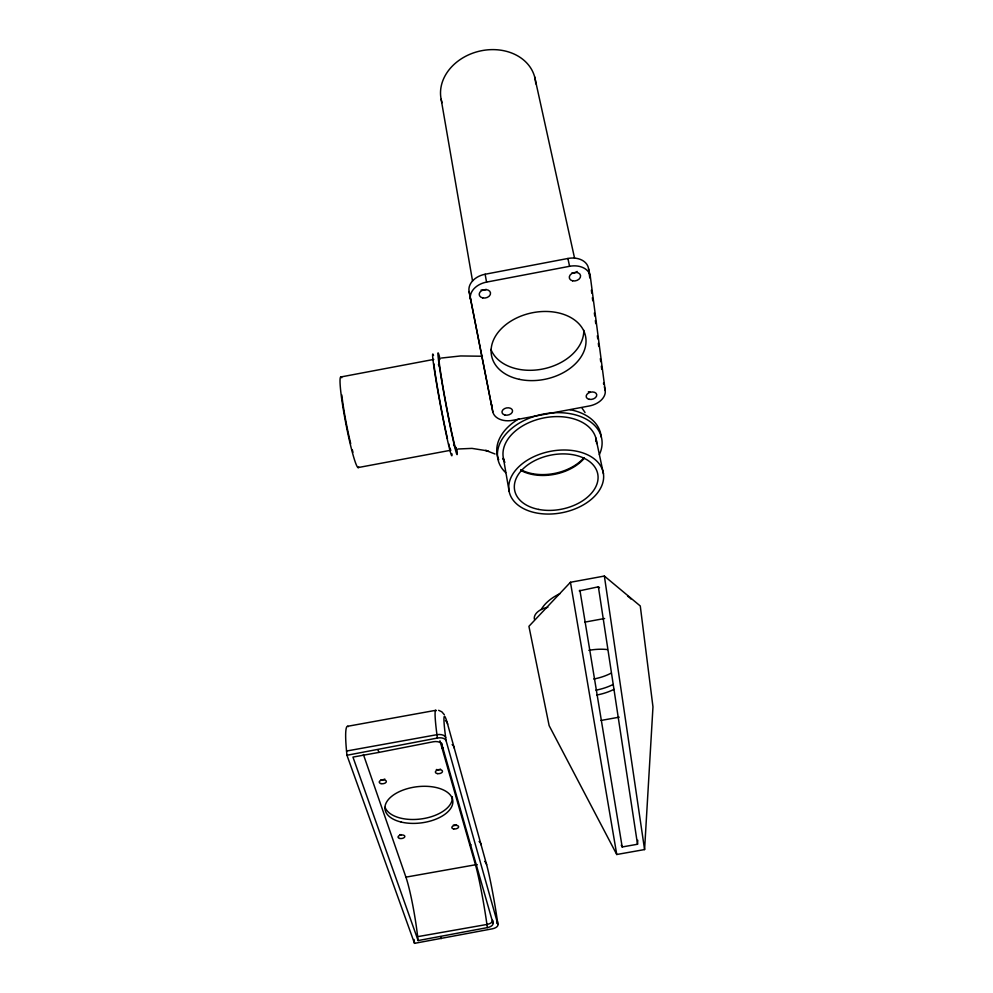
<?xml version="1.0" encoding="UTF-8"?>
<svg xmlns="http://www.w3.org/2000/svg" width="993" height="993" viewBox="0 0 993 993"><rect width="100%" height="100%" fill="white"/><g stroke="black" fill="none" stroke-linecap="round" stroke-linejoin="round"><path stroke-width="1.49" d="M596.21 439.39L596.123 441.413M621.233 845.142L622.189 846.967L637.518 844.249L637.754 840.252M644.581 849.561L652.972 706.892L640.274 605.978L604.365 576.052L570.454 582.27L528.921 626.322L549.129 725.622L616.752 854.501L644.581 849.561L604.365 576.052M579.229 590.885L598.382 586.813L599.524 587.719M346.954 755.263L437.379 738.047A7.671 4.282 -8.8 0 1 446.093 740.728L497.915 924.495A6.628 3.202 -9.3 0 1 492.292 928.827L414.515 943.35L346.954 755.263L346.545 751.031A55.161 6.231 80.1 0 1 348.32 726.615M378.892 752.409L433.159 741.796A7.659 4.27 -8.7 0 1 441.873 744.465L492.987 923.267A6.641 3.215 -9.2 0 1 487.377 927.611L418.115 940.57L352.949 757.088L378.892 752.409L377.973 749.665M485.143 274.242L567.897 258.478A19.066 13.914 -13.9 0 1 588.576 268.83L590.339 276.625L605.221 390.646A17.924 12.214 -12.9 0 1 589.308 405.976L512.562 420.349A17.837 12.201 -10.6 0 1 492.801 411.735L469.106 291.557A18.966 13.902 -10.9 0 1 485.143 274.242L486.545 282.111A19.028 13.89 -10.9 0 0 470.446 299.414M486.545 282.111L569.597 266.298A19.128 13.902 -13.8 0 1 590.339 276.625M340.798 376.98L433.792 359.416M358.051 467.579L450.896 450.226M584.877 622.115L604.613 618.502M347.624 726.293L435.666 710.33M346.545 751.031L436.945 734.696A7.671 4.282 -7.6 0 1 445.658 737.489L446.093 740.728M600.988 720.459L619.21 717.169M363.388 754.457L405.914 877.142L475.473 864.779A6.666 5.797 -16.9 0 1 477.298 864.68M418.115 940.57L417.656 936.66L486.93 924.458A6.628 3.202 -8.1 0 0 492.553 920.213L492.987 923.267M441.401 358.039L460.653 355.953L482.412 356.239M458.058 448.997L471.96 448.389L486.843 450.748M488.792 451.319L485.676 450.4L495.01 453.987M438.633 710.318L441.811 711.795L444.33 714.712M504.903 462.304L502.93 458.977M582.159 408.297L585.063 412.554M440.52 936.61L441.202 938.646M439.936 740.79L475.473 864.779A45.343 2.83 80.1 0 1 486.93 924.458L487.377 927.611M445.485 720.682A7.41 6.107 -16 0 1 447.632 724.22L486.632 864.754A43.096 2.445 80.1 0 1 497.481 921.516L497.915 924.495M604.365 386.811L605.221 390.646M534.668 76.92L574.525 257.994M567.897 258.478L569.597 266.298M595.837 437.938L603.459 473.847A47.987 31.242 -11.2 0 1 536.27 512.934A47.987 31.242 -11.2 0 1 528.859 459.275A47.987 31.242 -11.2 0 1 603.459 473.847M469.106 291.557L492.801 411.735M503.377 458.058L509.136 491.361M441.153 99.3L472.544 280.957M570.454 582.27L616.752 854.501M579.9 590.202L622.189 846.967M441.6 378.817L439.8 367.038A46.249 1.589 79.4 0 1 439.452 358.87M598.382 586.813L637.518 844.249M441.699 743.223L441.873 744.465M588.576 268.83L589.78 277.953M591.369 290.13L591.766 293.171M592.362 297.739L592.759 300.78M594.36 312.956L594.757 315.997M595.353 320.565L595.75 323.619M597.339 335.783L597.749 338.836M598.345 343.392L598.742 346.445M600.331 358.622L600.728 361.663M601.324 366.231L601.733 369.272M437.379 738.047L436.945 734.696A55.273 3.761 79.9 0 1 436.312 710.665M414.069 939.452L414.515 943.35M583.785 330.259A47.776 33.899 -12 0 1 543.146 368.937A47.776 33.899 -12 0 1 490.914 349.387M442.034 102.676A48.098 38.901 -13.7 0 1 481.282 50.767A48.098 38.901 -13.7 0 1 535.736 83.846M492.193 406.125A17.787 12.214 -10.6 0 1 491.473 404.002M603.521 382.963A17.862 12.226 -12.9 0 1 603.595 384.068M589.854 391.726A5.35 3.662 -13 0 1 588.365 391.751M486.26 289.41A5.697 4.183 -10.8 0 1 481.084 290.006M577.206 271.449A5.735 4.183 -14 0 1 571.695 273.149M541.21 609.541A43.506 26.004 -10.9 0 1 559.99 593.628M610.832 673.328A39.286 22.789 -10.8 0 1 593.764 679.013M534.371 619.235A15.454 9.26 -10.2 0 1 547.851 607.294M627.601 596.222A15.503 9.272 -11.6 0 1 630.865 598.99M405.914 877.142A45.281 4.419 80.4 0 1 417.656 936.66M497.481 921.516A6.628 3.202 -8.1 0 1 496.897 923.391M484.658 861.403A6.653 5.772 -16.6 0 1 486.632 864.754M479.11 841.493A6.765 5.834 -16.5 0 1 481.108 844.869M469.776 844.919A6.765 5.846 -16.8 0 1 470.992 844.795M445.658 737.489A47.738 3.066 79.9 0 1 447.632 724.22M452.138 744.601A7.286 6.057 -16.1 0 1 454.26 748.101M442.071 748.238A7.299 6.07 -16.4 0 1 443.387 748.101M452.262 796.634A34.11 18.234 -7.2 0 1 422.733 818.716A34.11 18.234 -7.2 0 1 385.085 807.297M401.271 834.641A3.426 1.787 -6.9 0 1 399.645 834.641M456.432 824.662A3.426 1.8 -7.7 0 1 453.317 825.046M384.8 779.033A3.575 1.949 -6.5 0 1 380.977 779.728M440.532 769.116A3.575 1.949 -7.5 0 1 436.337 769.513M614.022 689.328A39.521 22.678 -10.7 0 1 596.843 695.013M588.861 650.365A39.521 22.678 -10.7 0 1 607.418 649.559M613.053 684.487A39.447 22.715 -10.7 0 1 595.912 690.172M450.462 449.804A46.237 1.713 79.4 0 1 449.692 447.533M449.208 445.783A46.237 1.713 79.4 0 1 448.662 443.685M447.471 438.67A46.237 1.713 79.4 0 1 433.904 363.91M358.746 466.958A46.137 3.86 79.1 0 1 345.539 421.938A46.137 3.86 79.1 0 1 341.753 377.75M352.974 452.237A40.713 3.413 79.1 0 1 352.267 449.705M350.703 443.648A40.713 3.413 79.1 0 1 341.803 394.953M456.904 449.246A51.686 1.775 79.4 0 1 445.658 403.059A51.686 1.775 79.4 0 1 440.122 359.143M583.909 458.704A41.731 27.767 -11.3 0 1 520.878 470.434M498.722 459.771A52.815 35.189 -11.4 0 1 519.004 418.723M570.032 409.687A52.815 35.189 -11.4 0 1 601.175 437.007M505.66 472.631A52.914 35.165 -11.3 0 1 543.432 414.069A52.914 35.165 -11.3 0 1 599.387 454.533M438.422 364.555A40.787 1.44 79.4 0 1 438.894 365.871M584.033 457.699A42.054 27.953 -11.6 0 1 520.791 469.677M504.109 460.789A47.341 31.453 -11.3 0 1 544.561 417.78A47.341 31.453 -11.3 0 1 596.619 443.548M456.221 447.458A46.249 1.589 79.4 0 1 454 442.568L451.542 431.719A46.249 1.589 79.4 0 1 441.6 378.792M453.652 444.243A43.518 1.539 79.4 0 1 453.751 445.572M451.976 453.851A51.673 1.912 79.4 0 1 440.482 405.566A51.673 1.912 79.4 0 1 433.519 355.457M519.277 379.326A47.987 33.849 -12 0 0 585.771 337.533A47.987 33.849 -12 0 0 510.638 321.285A47.987 33.849 -12 0 0 519.277 379.326M504.792 414.987A5.35 3.649 -10.5 0 0 512.562 410.841A5.35 3.649 -10.5 0 0 504.456 408.644A5.35 3.649 -10.5 0 0 504.792 414.987M589.259 399.335A5.375 3.649 -13 0 0 596.743 394.717A5.375 3.649 -13 0 0 588.402 393.054A5.375 3.649 -13 0 0 589.259 399.335M482.735 297.925A5.722 4.183 -10.8 0 0 490.492 292.774A5.722 4.183 -10.8 0 0 481.394 290.8A5.722 4.183 -10.8 0 0 482.735 297.925M572.601 280.833A5.747 4.183 -14 0 0 580.57 275.644A5.747 4.183 -14 0 0 571.62 273.646A5.747 4.183 -14 0 0 572.601 280.833M401.209 822.067A34.159 18.197 -7.2 0 0 452.858 802.257A34.159 18.197 -7.2 0 0 402.624 790.242A34.159 18.197 -7.2 0 0 401.209 822.067M399.695 838.452A3.426 1.787 -6.9 0 0 404.846 836.491A3.426 1.787 -6.9 0 0 399.769 835.336A3.426 1.787 -6.9 0 0 399.695 838.452M453.714 828.919A3.426 1.787 -7.8 0 0 458.642 826.71A3.426 1.787 -7.8 0 0 453.379 825.828A3.426 1.787 -7.8 0 0 453.714 828.919M381.002 783.626A3.575 1.949 -6.5 0 0 386.351 781.516A3.575 1.949 -6.5 0 0 381.027 780.237A3.575 1.949 -6.5 0 0 381.002 783.626M437.367 773.609A3.575 1.949 -7.5 0 0 442.493 771.238A3.575 1.949 -7.5 0 0 436.97 770.245A3.575 1.949 -7.5 0 0 437.367 773.609M538.715 509.434A42.339 27.556 -11.2 0 0 597.898 474.877A42.339 27.556 -11.2 0 0 532 462.13A42.339 27.556 -11.2 0 0 538.715 509.434"/></g></svg>
